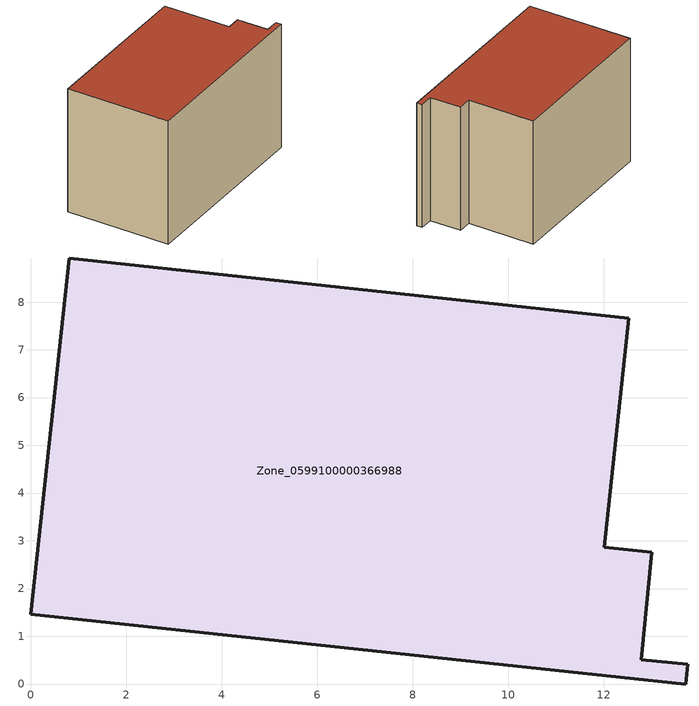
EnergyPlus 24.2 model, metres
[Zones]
Zone_0599100000366988
 floor ground (C_G): 0,1.46 0.8,8.92 12.53,7.66 12.01,2.86 13.01,2.76 12.78,0.51 13.76,0.41 13.71,0 z0
 wall outside (C_F): 13.01,2.76 12.01,2.86 12.53,7.66 0.8,8.92 0,1.46 13.71,0 13.76,0.41 12.78,0.51 13.01,2.76 z0:9.22
 roof outside (C_R): 12.53,7.66 0.8,8.92 0,1.46 13.71,0 13.76,0.41 12.78,0.51 13.01,2.76 12.01,2.86 z9.22
[BUILDING]
Pand.0599100000366988: North Axis=0; Terrain=City; Loads Convergence Tolerance Value=0.04; Temperature Convergence Tolerance Value=0.4; Solar Distribution=FullExterior; Maximum Number of Warmup Days=25; Minimum Number of Warmup Days=1
[Site:Location]
Rotterdam.The.Hague.AP_ZH_NLD Design_Conditions: Latitude=51.96; Longitude=4.45; Time Zone=1; Elevation=-4.5
[SITE:GROUNDTEMPERATURE:BUILDINGSURFACE]
18, 18, 18, 18, 18, 18, 18, 18, 18, 18, 18, 18
[MATERIAL] Thermal Absorptance=0.9; Solar Absorptance=0.7; Visible Absorptance=0.7
Name | Roughness | Thickness | Conductivity | Density | Specific Heat
G.TI.1992-2005 | MediumSmooth | 0.15 | 0.06 | 540 | 1210
F.TI.1992-2005 | Rough | 0.3 | 0.12 | 1920 | 840
R.TI.1992-2005 | MediumRough | 0.2 | 0.08 | 1500 | 1000
[CONSTRUCTION]
C_G: G.TI.1992-2005
C_F: F.TI.1992-2005
C_R: R.TI.1992-2005
[ZONE]
Zone_0599100000366988: Type=1; Multiplier=1; Ceiling Height=Autocalculate; Volume=Autocalculate; Floor Area=autocalculate; Part of Total Floor Area=Yes
[ZONEINFILTRATION:DESIGNFLOWRATE]
Infil_Zone_0599100000366988: Zone or ZoneList or Space or SpaceList=Zone_0599100000366988; Schedule=AlwaysOn; Design Flow Rate Calculation Method=Flow/Area; Flow Rate per Floor Area=0.0015; Constant Term Coefficient=1; Temperature Term Coefficient=0; Velocity Term Coefficient=0; Velocity Squared Term Coefficient=0
[HVACTEMPLATE:ZONE:IDEALLOADSAIRSYSTEM]
Zone_0599100000366988: Maximum Heating Supply Air Temperature=50; Minimum Cooling Supply Air Temperature=13; Maximum Heating Supply Air Humidity Ratio=0.0156; Minimum Cooling Supply Air Humidity Ratio=0.0077; Heating Limit=NoLimit; Cooling Limit=NoLimit; Dehumidification Control Type=ConstantSensibleHeatRatio; Cooling Sensible Heat Ratio=0.7; Dehumidification Setpoint=60; Humidification Control Type=None; Humidification Setpoint=30; Outdoor Air Method=None; Outdoor Air Flow Rate per Person=0.00944; Outdoor Air Flow Rate per Zone Floor Area=0; Outdoor Air Flow Rate per Zone=0; Demand Controlled Ventilation Type=None; Outdoor Air Economizer Type=NoEconomizer; Heat Recovery Type=None; Sensible Heat Recovery Effectiveness=0.7; Latent Heat Recovery Effectiveness=0.65
[ZONECONTROL:THERMOSTAT]
ThermostatControl_Zone_0599100000366988: Zone or ZoneList=Zone_0599100000366988; Control Type Schedule=DualSetpointControlType; Control 1=Thermostat_Zone_0599100000366988; Temperature Difference Between Cutout And Setpoint=0
[THERMOSTATSETPOINT:DUALSETPOINT]
Thermostat_Zone_0599100000366988: Heating Setpoint Temperature Schedule=HeatingSetpoint_Zone_0599100000366988; Cooling Setpoint Temperature Schedule=CoolingSetpoint_Zone_0599100000366988
[SCHEDULE:COMPACT]
HeatingSetpoint_Zone_0599100000366988: Through: 12/31, For: AllDays, Until: 24:00, 21
CoolingSetpoint_Zone_0599100000366988: Through: 12/31, For: AllDays, Until: 24:00, 24
DualSetpointControlType: Through: 12/31, For: AllDays, Until: 24:00, 4
AlwaysOn: Through: 12/31, For: AllDays, Until: 24:00, 1
